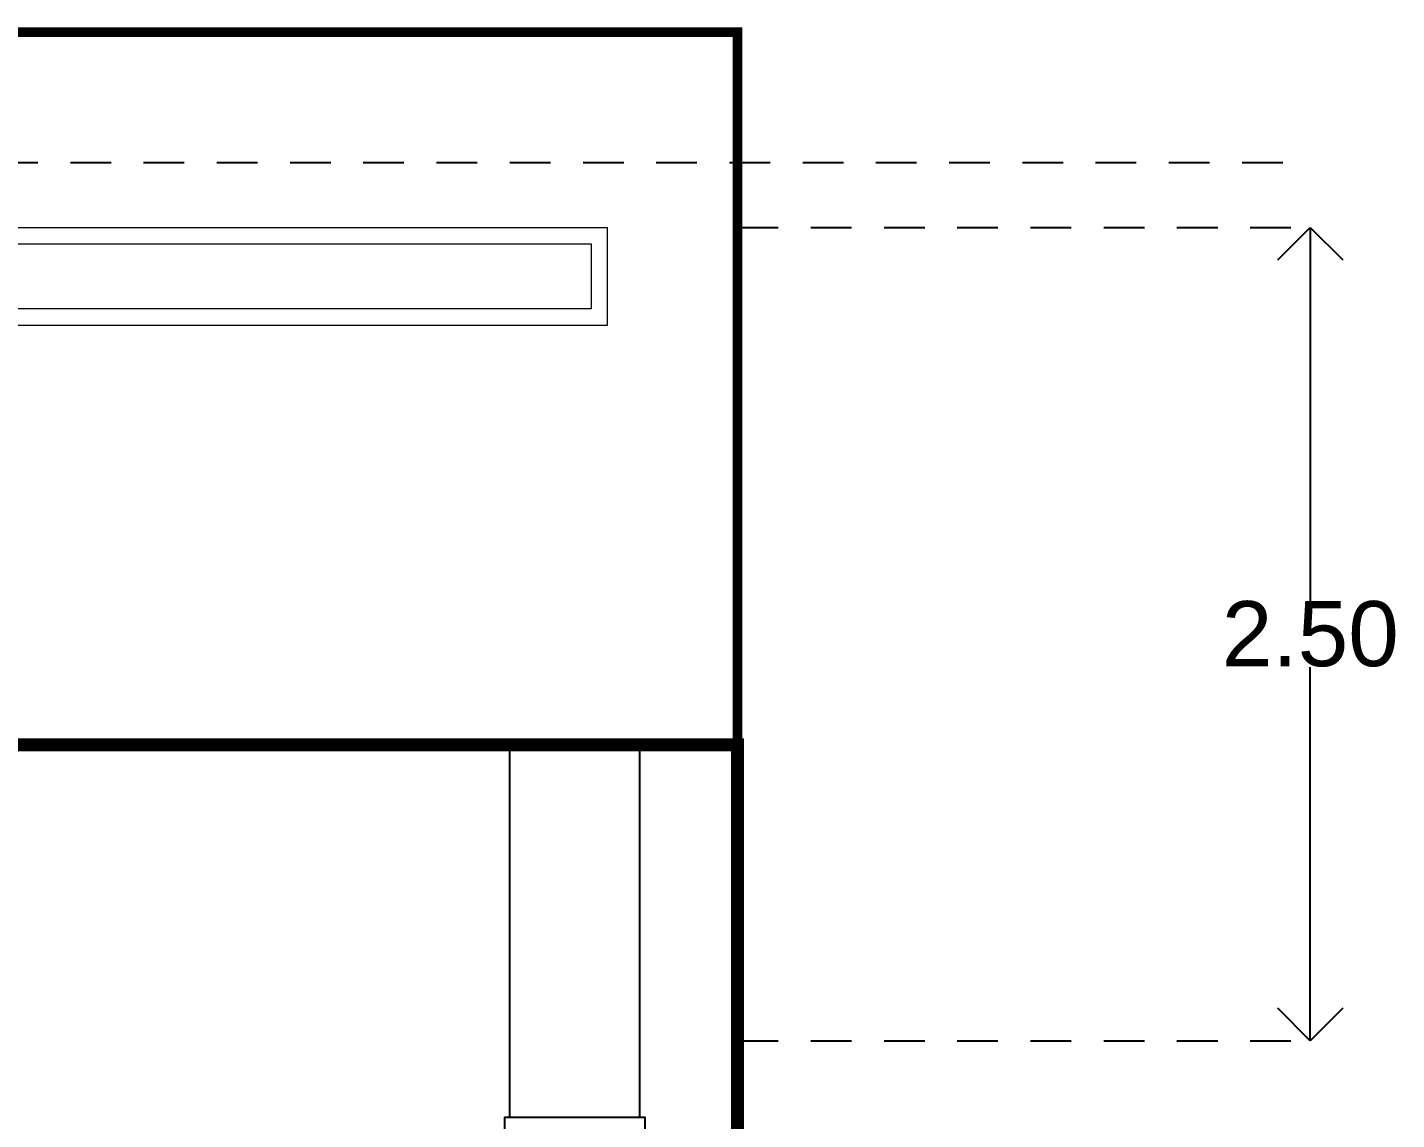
# Model space of a CAD drawing. Header units: metres. Extents: x -58 to 722, y -1100 to 345.
# Drawn here: x 32.367 to 36.574, y -15.054 to -11.696 of the extents above; entities that cross this region are included whole.
import ezdxf

# ---------------------------------------------------------------- set-up
doc = ezdxf.new("R2010")
doc.units = ezdxf.units.M
doc.header["$MEASUREMENT"] = 0
doc.linetypes.add('HIDDEN2', pattern=[0.1875, 0.125, -0.0625])
doc.layers.get('0').update_dxf_attribs({"color": 255})
doc.layers.get('DEFPOINTS').update_dxf_attribs({"color": 250})
for name, color, linetype in [('FSR_ARQ_007PROYECCIONES', 200, 'HIDDEN2'), ('FSR_ARQ_015COTAS', 125, 'Continuous'), ('FSR_ARQ_29PERFILES ACERO', 143, 'Continuous')]:
    doc.layers.add(name, color=color, linetype=linetype)
doc.layers.add('FSR_ARQ_013VENTANAS', color=4, linetype='Continuous', lineweight=5)
doc.layers.add('muro bajo', color=33, linetype='Continuous', lineweight=9)
doc.styles.add('style1', font='arial.ttf')
doc.dimstyles.new('PP_PACO', dxfattribs={"dimtxt": 0.18, "dimasz": 0.075, "dimexe": 0.075, "dimexo": 0, "dimgap": 0, "dimtad": 0, "dimtih": 1, "dimtoh": 1, "dimzin": 1, "dimdsep": 46, "dimtxsty": 'style1', "dimcen": 0.15, "dimse1": 1, "dimse2": 1, "dimclrd": 256, "dimclre": 256, "dimadec": 0, "dimazin": 0, "dimtfac": 1, "dimtmove": 0, "dimatfit": 3, "dimfxl": 0.075, "dimarcsym": 0})

# ---------------------------------------------------------------- blocks, each defined once
blk = doc.blocks.new('_Open90')
at = {"color": 0, "linetype": 'ByBlock', "lineweight": -2}
for p, q in [((-0.5, 0.5), (0, 0)), ((0, 0), (-1, 0)), ((0, 0), (-0.5, -0.5))]:
    blk.add_line(p, q, dxfattribs=at)
blk = doc.blocks.new('*D374')
at = {"layer": 'DEFPOINTS', "color": 0, "ltscale": 0.01, "transparency": 16777216}
for p in [(36.3088, -12.3112), (36.3088, -12.3112), (36.3088, -14.8112)]:
    blk.add_point(p, dxfattribs=at)
at = {"layer": 'FSR_ARQ_015COTAS', "lineweight": -2, "ltscale": 0.01, "transparency": 16777216}
for p, q in [((36.3088, -12.5112), (36.3088, -13.459)), ((36.3088, -14.6112), (36.3088, -13.6633))]:
    blk.add_line(p, q, dxfattribs=at)
at = {"layer": 'FSR_ARQ_015COTAS', "lineweight": -2, "ltscale": 0.01, "transparency": 16777216, "xscale": 0.2, "yscale": 0.2, "zscale": 0.2}
for p, rotation in [((36.3088, -12.3112), 90), ((36.3088, -14.8112), 270)]:
    blk.add_blockref('_Open90', p, dxfattribs=dict(at, rotation=rotation))
at = {"layer": 'FSR_ARQ_015COTAS', "color": 0, "ltscale": 0.01, "transparency": 16777216, "insert": (36.3088, -13.5612), "char_height": 0.2, "attachment_point": 5, "style": 'style1'}
blk.add_mtext('2.50', dxfattribs=at)

msp = doc.modelspace()

# ---------------------------------------------------------------- linework, layer by layer
at = {"layer": 'FSR_ARQ_007PROYECCIONES'}
for points in [[(32.0491, -12.1112), (36.3088, -12.1112)], [(34.5491, -12.3112), (36.3088, -12.3112)], [(34.5491, -14.8112), (36.3088, -14.8112)]]:
    msp.add_lwpolyline(points, dxfattribs=at)
at = {"layer": 'FSR_ARQ_013VENTANAS', "lineweight": 0}
msp.add_lwpolyline([(32.1891, -12.3612), (34.0991, -12.3612), (34.0991, -12.5612), (32.1891, -12.5612)], close=True, dxfattribs=at)
at = {"layer": 'FSR_ARQ_29PERFILES ACERO', "ltscale": 0.005}
for points in [[(33.8491, -15.0462), (33.8491, -13.9012)], [(34.2491, -15.0462), (34.2491, -13.9012)]]:
    msp.add_lwpolyline(points, dxfattribs=at)
msp.add_lwpolyline([(34.2641, -16.8762), (33.8341, -16.8762), (33.8341, -15.0462), (34.2641, -15.0462)], close=True, dxfattribs=at)
at = {"layer": 'muro bajo', "ltscale": 0.005, "const_width": 0.03}
msp.add_lwpolyline([(34.5491, -13.9012), (34.5491, -11.7112), (32.0491, -11.7112), (32.0491, -13.9012)], dxfattribs=at)
at = {"layer": 'muro bajo', "ltscale": 0.005}
for points in [[(32.0491, -12.3112), (34.1491, -12.3112)], [(34.1491, -12.6112), (34.1491, -12.3112)], [(32.0491, -12.6112), (34.1491, -12.6112)], [(26.6491, -13.9012), (34.5491, -13.9012)], [(34.5491, -13.9012), (34.5491, -18.3112)]]:
    msp.add_lwpolyline(points, dxfattribs=at)
at = {"layer": 'muro bajo', "ltscale": 0.005, "const_width": 0.04}
msp.add_lwpolyline([(26.6491, -13.9012), (34.5491, -13.9012), (34.5491, -18.3112), (26.6491, -18.3112)], close=True, dxfattribs=at)

# ---------------------------------------------------------------- dimensions: what is measured, and where the dimension line sits
at = {"layer": 'FSR_ARQ_015COTAS', "ltscale": 0.01}
dim = msp.add_linear_dim(base=(36.3088, -12.3112), p1=(36.3088, -14.8112), p2=(36.3088, -12.3112), angle=90, dimstyle='PP_PACO', override={"dimtxt": 0.2, "dimasz": 0.2, "dimblk1": 'Open90', "dimblk2": 'Open90', "dimsah": 1, "dimfxlon": 1}, dxfattribs=at)
dim.commit()
dim.dimension.update_dxf_attribs({"geometry": '*D374', "text_midpoint": (36.3088, -13.5612)})

doc.saveas('drawing.dxf')
